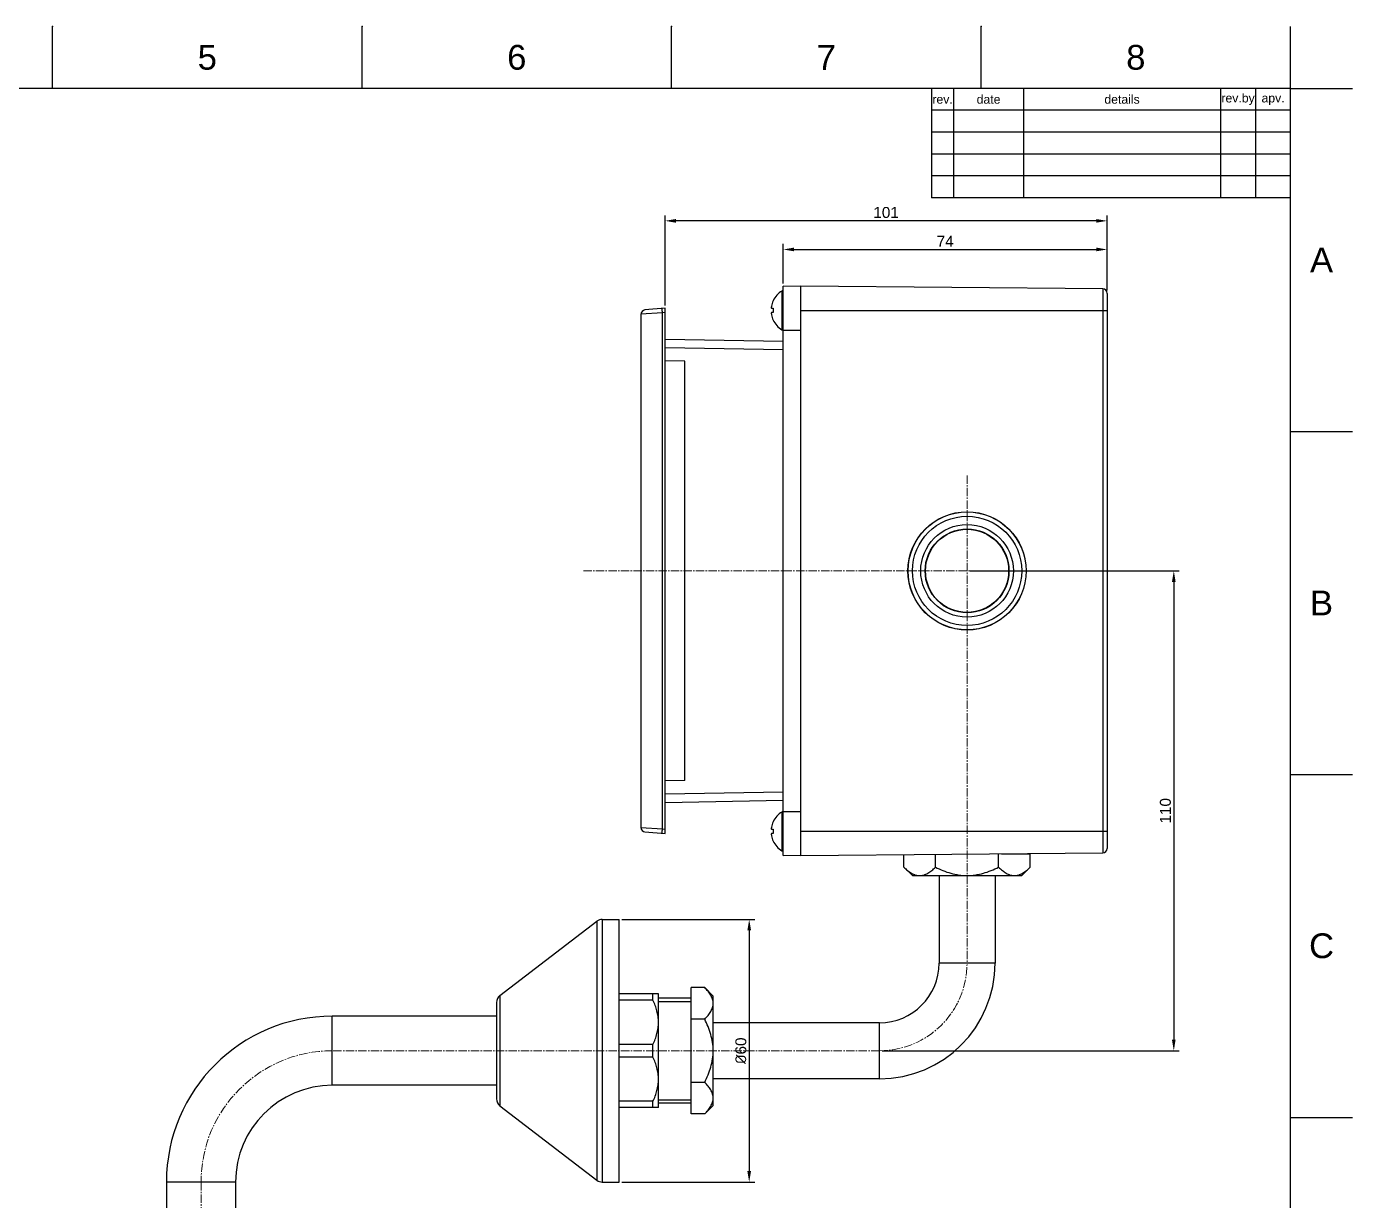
# Model space of a CAD drawing. Header units: millimetres. Extents: x 4156 to 4750, y 654 to 1074.
# Drawn here: x 4446.9 to 4749.8, y 805.8 to 1074 of the extents above; entities that cross this region are included whole.
import ezdxf

# ---------------------------------------------------------------- set-up
doc = ezdxf.new("R2010")
doc.units = ezdxf.units.MM
doc.header["$LTSCALE"] = 0.1
doc.linetypes.add('CENTER2', pattern=[28.575, 19.05, -3.175, 3.175, -3.175])
doc.layers.add('Cneter', color=1, linetype='CENTER2', lineweight=13)
for name, color, linetype in [('DIM', 3, 'Continuous'), ('FORM', 7, 'Continuous'), ('MEMBER', 7, 'Continuous'), ('TEXT', 2, 'Continuous')]:
    doc.layers.add(name, color=color, linetype=linetype)
doc.styles.get("Standard").update_dxf_attribs({"font": 'arial.ttf'})
doc.dimstyles.new('ISO-25', dxfattribs={"dimtxt": 2.5, "dimasz": 2.5, "dimexe": 1.25, "dimexo": 0.625, "dimtad": 1, "dimtxsty": 'Standard', "dimcen": 2.5, "dimadec": 0, "dimazin": 0, "dimtfac": 1, "dimtmove": 0, "dimatfit": 3, "dimfxl": 1, "dimarcsym": 0})

# ---------------------------------------------------------------- blocks, each defined once
blk = doc.blocks.new('*D12')
at = {"layer": 'Defpoints', "color": 0, "transparency": 16777216}
for p in [(4661.78, 949.65), (4641.78, 840.05), (4709.01, 840.05)]:
    blk.add_point(p, dxfattribs=at)
at = {"layer": 'DIM', "color": 0, "lineweight": -2, "transparency": 16777216}
for p, q in [((4662.4, 949.65), (4710.26, 949.65)), ((4709.01, 947.15), (4709.01, 842.55)), ((4642.4, 840.05), (4710.26, 840.05))]:
    blk.add_line(p, q, dxfattribs=at)
at = {"layer": 'DIM', "color": 0, "transparency": 16777216}
for points in [[(4708.59, 947.15), (4709.42, 947.15), (4709.01, 949.65)], [(4708.59, 842.55), (4709.42, 842.55), (4709.01, 840.05)]]:
    blk.add_solid(points, dxfattribs=at)
at = {"layer": 'DIM', "color": 0, "transparency": 16777216, "insert": (4707.1, 894.85), "char_height": 2.5, "attachment_point": 5, "rotation": 90}
blk.add_mtext('110', dxfattribs=at)
blk = doc.blocks.new('*D16')
at = {"layer": 'Defpoints', "color": 0, "transparency": 16777216}
for p in [(4693.78, 1023.07), (4619.78, 1014.65), (4693.78, 1013.05)]:
    blk.add_point(p, dxfattribs=at)
at = {"layer": 'DIM', "color": 0, "lineweight": -2, "transparency": 16777216}
for p, q in [((4619.78, 1015.27), (4619.78, 1024.32)), ((4693.78, 1013.67), (4693.78, 1024.32)), ((4622.28, 1023.07), (4691.28, 1023.07))]:
    blk.add_line(p, q, dxfattribs=at)
at = {"layer": 'DIM', "color": 0, "transparency": 16777216}
for points in [[(4622.28, 1023.49), (4622.28, 1022.65), (4619.78, 1023.07)], [(4691.28, 1023.49), (4691.28, 1022.65), (4693.78, 1023.07)]]:
    blk.add_solid(points, dxfattribs=at)
at = {"layer": 'DIM', "color": 0, "transparency": 16777216, "insert": (4656.78, 1024.94), "char_height": 2.5, "attachment_point": 5}
blk.add_mtext('74', dxfattribs=at)
blk = doc.blocks.new('*D17')
at = {"layer": 'Defpoints', "color": 0, "transparency": 16777216}
for p in [(4592.78, 1029.6), (4693.78, 1013.67), (4592.78, 1009.65)]:
    blk.add_point(p, dxfattribs=at)
at = {"layer": 'DIM', "color": 0, "lineweight": -2, "transparency": 16777216}
for p, q in [((4592.78, 1010.27), (4592.78, 1030.85)), ((4693.78, 1014.3), (4693.78, 1030.85)), ((4691.28, 1029.6), (4595.28, 1029.6))]:
    blk.add_line(p, q, dxfattribs=at)
at = {"layer": 'DIM', "color": 0, "transparency": 16777216}
for points in [[(4595.28, 1030.02), (4595.28, 1029.18), (4592.78, 1029.6)], [(4691.28, 1030.02), (4691.28, 1029.18), (4693.78, 1029.6)]]:
    blk.add_solid(points, dxfattribs=at)
at = {"layer": 'DIM', "color": 0, "transparency": 16777216, "insert": (4643.28, 1031.5), "char_height": 2.5, "attachment_point": 5}
blk.add_mtext('101', dxfattribs=at)
blk = doc.blocks.new('*D18')
at = {"layer": 'Defpoints', "color": 0, "transparency": 16777216}
for p in [(4582.28, 870.05), (4582.28, 810.05), (4612.01, 810.05)]:
    blk.add_point(p, dxfattribs=at)
at = {"layer": 'DIM', "color": 0, "lineweight": -2, "transparency": 16777216}
for p, q in [((4582.9, 870.05), (4613.26, 870.05)), ((4612.01, 867.55), (4612.01, 812.55)), ((4582.9, 810.05), (4613.26, 810.05))]:
    blk.add_line(p, q, dxfattribs=at)
at = {"layer": 'DIM', "color": 0, "transparency": 16777216}
for points in [[(4611.59, 867.55), (4612.43, 867.55), (4612.01, 870.05)], [(4611.59, 812.55), (4612.43, 812.55), (4612.01, 810.05)]]:
    blk.add_solid(points, dxfattribs=at)
at = {"layer": 'DIM', "color": 0, "transparency": 16777216, "insert": (4610.11, 840.05), "char_height": 2.5, "attachment_point": 5, "rotation": 90}
blk.add_mtext('{\\fISOCPEUR|b0|i0|c0|p34;%%C}60', dxfattribs=at)

msp = doc.modelspace()

# ---------------------------------------------------------------- linework, layer by layer
for p, q in [((4452.857, 1059.847), (4452.857, 1073.988)), ((4523.564, 1059.847), (4523.564, 1073.988)), ((4594.271, 1059.847), (4594.271, 1073.988)), ((4664.978, 1059.847), (4664.978, 1073.988)), ((4735.685, 1059.847), (4735.685, 1073.988)), ((4735.685, 1059.847), (4170.028, 1059.847)), ((4735.685, 668.129), (4735.685, 1059.847)), ((4735.685, 1059.847), (4749.826, 1059.847)), ((4735.685, 981.503), (4749.826, 981.503)), ((4735.685, 903.16), (4749.826, 903.16)), ((4735.685, 824.816), (4749.826, 824.816))]:
    msp.add_line(p, q)
at = {"color": 7, "linetype": 'Continuous'}
for p, q in [((4619.778, 884.648), (4619.778, 1014.648)), ((4623.778, 1014.578), (4619.778, 1014.648)), ((4623.778, 884.648), (4623.778, 1014.648)), ((4692.786, 1014.045), (4623.778, 1014.648)), ((4692.786, 1014.045), (4692.786, 885.25)), ((4693.778, 1013.045), (4693.778, 886.25)), ((4592.778, 1009.648), (4588.19, 1009.246)), ((4592.778, 889.648), (4592.778, 1009.648)), ((4623.778, 1009.148), (4693.778, 1009.148)), ((4592.19, 1008.594), (4587.278, 1008.25)), ((4587.278, 1008.25), (4587.278, 891.045)), ((4592.778, 1008.645), (4592.19, 1008.594)), ((4592.19, 890.701), (4592.19, 1008.594)), ((4619.778, 1004.648), (4623.778, 1004.648)), ((4592.778, 1002.595), (4619.778, 1002.124)), ((4619.778, 1000.124), (4592.778, 1000.596)), ((4597.278, 997.517), (4592.778, 997.595)), ((4597.278, 901.778), (4597.278, 997.517)), ((4597.278, 901.778), (4592.778, 901.7)), ((4592.778, 898.7), (4619.778, 899.171)), ((4619.778, 897.171), (4592.778, 896.7)), ((4623.778, 894.648), (4619.778, 894.648)), ((4587.278, 891.045), (4592.19, 890.701)), ((4592.19, 890.701), (4592.778, 890.65)), ((4588.19, 890.049), (4592.778, 889.648)), ((4693.778, 890.148), (4623.778, 890.148)), ((4619.778, 884.648), (4623.778, 884.717)), ((4623.778, 884.648), (4692.786, 885.25))]:
    msp.add_line(p, q, dxfattribs=at)
for radius in [13.5, 13.476, 12.478, 10.579, 9.579, 9.5]:
    msp.add_circle((4661.778, 949.648), radius, dxfattribs=at)
for centre, start, end in [((4692.778, 1013.045), 0, 89.5), ((4588.278, 1008.25), 95, 180), ((4588.278, 891.045), 180, 265), ((4692.778, 886.25), 270.5, 0)]:
    msp.add_arc(centre, 1, start, end, dxfattribs=at)
for points, knots in [([(4592.19, 1008.594), (4592.185, 1008.654), (4592.175, 1008.776), (4592.16, 1008.958), (4592.146, 1009.132), (4592.134, 1009.288), (4592.127, 1009.401), (4592.123, 1009.475), (4592.12, 1009.517), (4592.119, 1009.548), (4592.118, 1009.571), (4592.12, 1009.581), (4592.119, 1009.59), (4592.121, 1009.59)], [0, 0, 0, 0, 0.1821317, 0.3680185, 0.5469676, 0.7068006, 0.8362802, 0.8876659, 0.9293556, 0.9609506, 0.9828375, 0.9956135, 1, 1, 1, 1]), ([(4592.121, 889.705), (4592.119, 889.705), (4592.12, 889.714), (4592.118, 889.724), (4592.119, 889.748), (4592.12, 889.779), (4592.123, 889.82), (4592.127, 889.894), (4592.134, 890.007), (4592.146, 890.163), (4592.16, 890.337), (4592.175, 890.519), (4592.185, 890.641), (4592.19, 890.701)], [0, 0, 0, 0, 0.0043865, 0.0171625, 0.0390494, 0.0706444, 0.1123341, 0.1637198, 0.2931994, 0.4530324, 0.6319815, 0.8178683, 1, 1, 1, 1])]:
    msp.add_open_spline(points, degree=3, knots=knots, dxfattribs=at)
for p in [(4452.857, 1073.988), (4523.564, 1073.988), (4594.271, 1073.988), (4664.978, 1073.988), (4735.685, 981.503), (4735.685, 903.16), (4735.685, 824.816)]:
    msp.add_point(p)
at = {"layer": 'Cneter'}
for p, q in [((4661.778, 971.473), (4661.778, 860.048)), ((4574.124, 949.648), (4662.403, 949.648)), ((4641.778, 840.048), (4516.778, 840.048)), ((4486.778, 810.048), (4486.778, 707.048))]:
    msp.add_line(p, q, dxfattribs=at)
for centre, radius, start, end in [((4641.778, 860.048), 20, 270, 0), ((4516.778, 810.048), 30, 90, 180)]:
    msp.add_arc(centre, radius, start, end, dxfattribs=at)
at = {"layer": 'FORM'}
for p, q in [((4653.685, 1059.847), (4653.685, 1034.847)), ((4658.685, 1059.847), (4658.685, 1034.847)), ((4674.685, 1059.847), (4674.685, 1034.847)), ((4719.685, 1059.847), (4719.685, 1034.847)), ((4727.685, 1059.847), (4727.685, 1034.847)), ((4735.685, 1054.847), (4653.685, 1054.847)), ((4735.685, 1049.847), (4653.685, 1049.847)), ((4735.685, 1044.847), (4653.685, 1044.847)), ((4735.685, 1039.847), (4653.685, 1039.847)), ((4735.685, 1034.847), (4653.685, 1034.847))]:
    msp.add_line(p, q, dxfattribs=at)
at = {"layer": 'MEMBER', "color": 7, "linetype": 'Continuous'}
for p, q in [((4619.474, 1013.577), (4619.474, 1004.718)), ((4617.1, 1009.648), (4617.495, 1009.648)), ((4617.468, 1011.348), (4617.495, 1011.348)), ((4617.495, 1008.648), (4617.1, 1008.648)), ((4617.495, 1006.948), (4617.468, 1006.948)), ((4619.474, 894.577), (4619.474, 885.718)), ((4617.1, 890.648), (4617.495, 890.648)), ((4617.468, 892.348), (4617.495, 892.348)), ((4617.495, 889.648), (4617.1, 889.648)), ((4617.495, 887.948), (4617.468, 887.948)), ((4647.344, 881.981), (4647.344, 884.853)), ((4654.561, 881.981), (4654.561, 884.916)), ((4668.994, 881.981), (4668.994, 885.048)), ((4669.613, 885.048), (4676.211, 885.048)), ((4676.211, 881.981), (4676.211, 885.048)), ((4649.278, 880.048), (4647.344, 881.981)), ((4674.278, 880.048), (4676.211, 881.981)), ((4649.278, 880.048), (4674.277, 880.048)), ((4655.378, 880.048), (4655.378, 860.048)), ((4668.178, 880.048), (4668.178, 860.048)), ((4555.061, 852.648), (4577.239, 869.635)), ((4577.239, 869.635), (4577.239, 810.46)), ((4578.456, 870.048), (4578.456, 810.048)), ((4578.456, 870.048), (4582.278, 870.048)), ((4582.278, 810.048), (4582.278, 870.048)), ((4668.178, 860.048), (4655.378, 860.048)), ((4601.844, 854.481), (4598.778, 854.481)), ((4598.778, 825.614), (4598.778, 854.481)), ((4603.778, 852.548), (4601.844, 854.481)), ((4555.061, 852.648), (4555.061, 827.447)), ((4591.278, 853.048), (4582.278, 853.048)), ((4590.028, 851.602), (4582.278, 851.602)), ((4590.028, 851.602), (4590.028, 853.048)), ((4591.278, 827.048), (4591.278, 853.048)), ((4598.778, 852.048), (4591.278, 852.048)), ((4603.778, 827.548), (4603.778, 852.547)), ((4554.278, 851.06), (4554.278, 829.035)), ((4516.778, 832.148), (4516.778, 847.948)), ((4554.278, 847.948), (4516.778, 847.948)), ((4601.844, 847.264), (4598.778, 847.264)), ((4641.778, 846.448), (4603.778, 846.448)), ((4641.778, 833.648), (4641.778, 846.448)), ((4590.028, 841.493), (4582.278, 841.493)), ((4590.028, 838.602), (4590.028, 841.493)), ((4590.028, 838.602), (4582.278, 838.602)), ((4641.778, 833.648), (4603.778, 833.648)), ((4554.278, 832.148), (4516.778, 832.148)), ((4601.844, 832.831), (4598.778, 832.831)), ((4555.061, 827.447), (4577.239, 810.46)), ((4590.028, 828.493), (4582.278, 828.493)), ((4591.278, 827.048), (4582.278, 827.048)), ((4590.028, 827.048), (4590.028, 828.493)), ((4598.778, 828.048), (4591.278, 828.048)), ((4603.778, 827.548), (4601.844, 825.614)), ((4601.844, 825.614), (4598.778, 825.614)), ((4478.878, 810.048), (4478.878, 710.048)), ((4494.678, 810.048), (4478.878, 810.048)), ((4494.678, 810.048), (4494.678, 710.048)), ((4578.456, 810.048), (4582.278, 810.048))]:
    msp.add_line(p, q, dxfattribs=at)
at = {"layer": 'MEMBER', "color": 2, "linetype": 'Continuous'}
for p, q in [((4591.278, 851.298), (4598.778, 851.298)), ((4591.278, 828.798), (4598.778, 828.798))]:
    msp.add_line(p, q, dxfattribs=at)
at = {"layer": 'MEMBER', "color": 7, "linetype": 'Continuous'}
for centre, radius, start, end in [((4622.156, 1009.148), 5.179, 121.19377, 154.86025), ((4619.578, 1013.406), 0.2, 0, 121.19377), ((4622.156, 1009.148), 5.154, 154.73397, 168.81311), ((4622.156, 1009.148), 4.688, 173.87749, 186.12251), ((4622.156, 1009.148), 5.154, 191.18689, 205.26603), ((4622.156, 1009.148), 5.179, 205.13975, 238.80623), ((4619.578, 1004.889), 0.2, 238.80623, 0), ((4622.156, 890.148), 5.179, 121.19377, 154.86025), ((4619.578, 894.406), 0.2, 0, 121.19377), ((4622.156, 890.148), 5.154, 154.73397, 168.81311), ((4622.156, 890.148), 4.688, 173.87749, 186.12251), ((4622.156, 890.148), 5.154, 191.18689, 205.26603), ((4622.156, 890.148), 5.179, 205.13975, 238.80623), ((4619.578, 885.889), 0.2, 238.80623, 0), ((4578.456, 868.048), 2, 90, 127.45058), ((4641.778, 860.048), 26.4, 270, 0), ((4641.778, 860.048), 13.6, 270, 0), ((4556.278, 851.06), 2, 127.45058, 180), ((4516.778, 810.048), 37.9, 90, 180), ((4516.778, 810.048), 22.1, 90, 180), ((4556.278, 829.035), 2, 180, 232.54942), ((4578.456, 812.048), 2, 232.54942, 270)]:
    msp.add_arc(centre, radius, start, end, dxfattribs=at)
for points, knots in [([(4617.1, 1010.148), (4617.093, 1010.115), (4617.082, 1010.052), (4617.069, 1009.96), (4617.061, 1009.874), (4617.058, 1009.799), (4617.06, 1009.744), (4617.064, 1009.707), (4617.069, 1009.686), (4617.074, 1009.67), (4617.081, 1009.657), (4617.09, 1009.649), (4617.097, 1009.648), (4617.1, 1009.648)], [0, 0, 0, 0, 0.1899089, 0.3727045, 0.5412605, 0.6888501, 0.8098589, 0.859164, 0.9006508, 0.9343974, 0.9609533, 0.9817925, 1, 1, 1, 1]), ([(4617.1, 1008.648), (4617.097, 1008.648), (4617.09, 1008.646), (4617.081, 1008.638), (4617.074, 1008.625), (4617.069, 1008.609), (4617.064, 1008.588), (4617.06, 1008.551), (4617.058, 1008.496), (4617.061, 1008.421), (4617.069, 1008.335), (4617.082, 1008.243), (4617.093, 1008.18), (4617.1, 1008.148)], [0, 0, 0, 0, 0.0182075, 0.0390468, 0.0656029, 0.0993496, 0.1408366, 0.1901416, 0.3111504, 0.4587402, 0.6272962, 0.8100917, 1, 1, 1, 1]), ([(4617.1, 891.148), (4617.093, 891.115), (4617.082, 891.052), (4617.069, 890.96), (4617.061, 890.874), (4617.058, 890.799), (4617.06, 890.744), (4617.064, 890.707), (4617.069, 890.686), (4617.074, 890.67), (4617.081, 890.657), (4617.09, 890.649), (4617.097, 890.648), (4617.1, 890.648)], [0, 0, 0, 0, 0.1899089, 0.3727045, 0.5412605, 0.6888501, 0.8098589, 0.859164, 0.9006508, 0.9343974, 0.9609533, 0.9817925, 1, 1, 1, 1]), ([(4617.1, 889.648), (4617.097, 889.648), (4617.09, 889.646), (4617.081, 889.638), (4617.074, 889.625), (4617.069, 889.609), (4617.064, 889.588), (4617.06, 889.551), (4617.058, 889.496), (4617.061, 889.421), (4617.069, 889.335), (4617.082, 889.243), (4617.093, 889.18), (4617.1, 889.148)], [0, 0, 0, 0, 0.0182075, 0.0390468, 0.0656029, 0.0993496, 0.1408366, 0.1901416, 0.3111504, 0.4587402, 0.6272962, 0.8100917, 1, 1, 1, 1]), ([(4647.344, 881.981), (4647.617, 881.708), (4648.167, 881.202), (4649.053, 880.574), (4649.981, 880.151), (4650.636, 880.048), (4650.952, 880.048)], [0, 0, 0, 0, 0.2760779, 0.5341367, 0.7735391, 1, 1, 1, 1]), ([(4650.952, 880.048), (4651.269, 880.048), (4651.923, 880.151), (4652.852, 880.574), (4653.737, 881.202), (4654.288, 881.708), (4654.561, 881.981)], [0, 0, 0, 0, 0.2264611, 0.4658634, 0.7239221, 1, 1, 1, 1]), ([(4654.561, 881.981), (4655.122, 881.7), (4656.266, 881.177), (4658.048, 880.554), (4659.892, 880.144), (4661.15, 880.048), (4661.778, 880.048)], [0, 0, 0, 0, 0.2500227, 0.5000416, 0.750026, 1, 1, 1, 1]), ([(4661.778, 880.048), (4662.406, 880.048), (4663.663, 880.144), (4665.507, 880.554), (4667.289, 881.177), (4668.433, 881.7), (4668.994, 881.981)], [0, 0, 0, 0, 0.2499742, 0.4999586, 0.7499773, 1, 1, 1, 1]), ([(4668.994, 881.981), (4669.267, 881.708), (4669.818, 881.202), (4670.703, 880.574), (4671.632, 880.151), (4672.286, 880.048), (4672.603, 880.048)], [0, 0, 0, 0, 0.2760779, 0.5341367, 0.7735391, 1, 1, 1, 1]), ([(4672.603, 880.048), (4672.919, 880.048), (4673.574, 880.151), (4674.502, 880.574), (4675.388, 881.202), (4675.938, 881.708), (4676.211, 881.981)], [0, 0, 0, 0, 0.2264611, 0.4658634, 0.7239221, 1, 1, 1, 1]), ([(4603.778, 850.873), (4603.778, 851.189), (4603.674, 851.844), (4603.251, 852.772), (4602.623, 853.658), (4602.117, 854.208), (4601.844, 854.481)], [0, 0, 0, 0, 0.2264614, 0.4658641, 0.7239227, 1, 1, 1, 1]), ([(4591.278, 846.548), (4591.278, 846.981), (4591.219, 847.851), (4590.878, 849.57), (4590.403, 850.807), (4590.028, 851.602)], [0, 0, 0, 0, 0.2480161, 0.4970498, 1, 1, 1, 1]), ([(4601.844, 847.264), (4602.117, 847.537), (4602.623, 848.088), (4603.251, 848.973), (4603.674, 849.902), (4603.778, 850.556), (4603.778, 850.873)], [0, 0, 0, 0, 0.2760775, 0.5341363, 0.7735389, 1, 1, 1, 1]), ([(4590.028, 841.493), (4590.403, 842.288), (4590.878, 843.526), (4591.219, 845.244), (4591.278, 846.114), (4591.278, 846.548)], [0, 0, 0, 0, 0.5029285, 0.7519837, 1, 1, 1, 1]), ([(4603.778, 840.048), (4603.778, 840.676), (4603.681, 841.933), (4603.272, 843.777), (4602.648, 845.559), (4602.125, 846.703), (4601.844, 847.264)], [0, 0, 0, 0, 0.2499742, 0.4999587, 0.7499775, 1, 1, 1, 1]), ([(4601.844, 832.831), (4602.125, 833.392), (4602.648, 834.536), (4603.272, 836.318), (4603.681, 838.162), (4603.778, 839.42), (4603.778, 840.048)], [0, 0, 0, 0, 0.2500226, 0.5000415, 0.7500259, 1, 1, 1, 1]), ([(4591.278, 833.548), (4591.278, 833.981), (4591.219, 834.851), (4590.878, 836.57), (4590.403, 837.807), (4590.028, 838.602)], [0, 0, 0, 0, 0.2480161, 0.4970498, 1, 1, 1, 1]), ([(4590.028, 828.493), (4590.403, 829.288), (4590.878, 830.526), (4591.219, 832.244), (4591.278, 833.114), (4591.278, 833.548)], [0, 0, 0, 0, 0.5029285, 0.7519837, 1, 1, 1, 1]), ([(4603.778, 829.222), (4603.778, 829.539), (4603.674, 830.193), (4603.251, 831.122), (4602.623, 832.007), (4602.117, 832.558), (4601.844, 832.831)], [0, 0, 0, 0, 0.2264614, 0.4658641, 0.7239227, 1, 1, 1, 1]), ([(4601.844, 825.614), (4602.117, 825.887), (4602.623, 826.437), (4603.251, 827.323), (4603.674, 828.251), (4603.778, 828.906), (4603.778, 829.222)], [0, 0, 0, 0, 0.2760775, 0.5341363, 0.7735389, 1, 1, 1, 1])]:
    msp.add_open_spline(points, degree=3, knots=knots, dxfattribs=at)

# ---------------------------------------------------------------- texts
at = {"char_height": 5.657, "attachment_point": 5}
for s, width, insert in [('5', 50, (4488.21, 1066.917)), ('6', 50, (4558.917, 1066.917)), ('7', 50, (4629.624, 1066.917)), ('8', 50, (4700.331, 1066.917)), ('A', 10, (4742.756, 1020.675)), ('B', 10, (4742.756, 942.331)), ('C', 10, (4742.756, 863.988))]:
    msp.add_mtext_dynamic_manual_height_columns(s, width=width, gutter_width=12.5, heights=[0], dxfattribs=dict(at, insert=insert))
at = {"layer": 'TEXT', "char_height": 2, "attachment_point": 5}
for s, width, insert in [('rev.', 5, (4656.185, 1057.347)), ('date', 16, (4666.685, 1057.347)), ('details', 45, (4697.185, 1057.347)), ('rev.by', 8, (4723.685, 1057.347)), ('apv.', 8, (4731.685, 1057.347))]:
    msp.add_mtext_dynamic_manual_height_columns(s, width=width, gutter_width=12.5, heights=[0], dxfattribs=dict(at, insert=insert))

# ---------------------------------------------------------------- dimensions: what is measured, and where the dimension line sits
at = {"layer": 'DIM'}
for base, p1, p2, picture, middle in [((4592.778, 1029.6), (4693.778, 1013.67), (4592.778, 1009.648), '*D17', (4643.278, 1031.501)), ((4693.778, 1023.069), (4619.778, 1014.648), (4693.778, 1013.045), '*D16', (4656.778, 1024.944))]:
    dim = msp.add_linear_dim(base=base, p1=p1, p2=p2, dimstyle='ISO-25', dxfattribs=at)
    dim.commit()
    dim.dimension.update_dxf_attribs({"geometry": picture, "text_midpoint": middle})
dim = msp.add_linear_dim(base=(4709.005, 840.048), p1=(4661.778, 949.648), p2=(4641.778, 840.048), angle=90, dimstyle='ISO-25', override={"dimdec": 0}, dxfattribs=at)
dim.commit()
dim.dimension.update_dxf_attribs({"geometry": '*D12', "text_midpoint": (4707.104, 894.848)})
dim = msp.add_linear_dim(base=(4612.01, 810.048), p1=(4582.278, 870.048), p2=(4582.278, 810.048), angle=90, text='{\\fISOCPEUR|b0|i0|c0|p34;%%C}<>', dimstyle='ISO-25', dxfattribs=at)
dim.commit()
dim.dimension.update_dxf_attribs({"geometry": '*D18', "text_midpoint": (4610.108, 840.048)})

doc.saveas('drawing.dxf')
